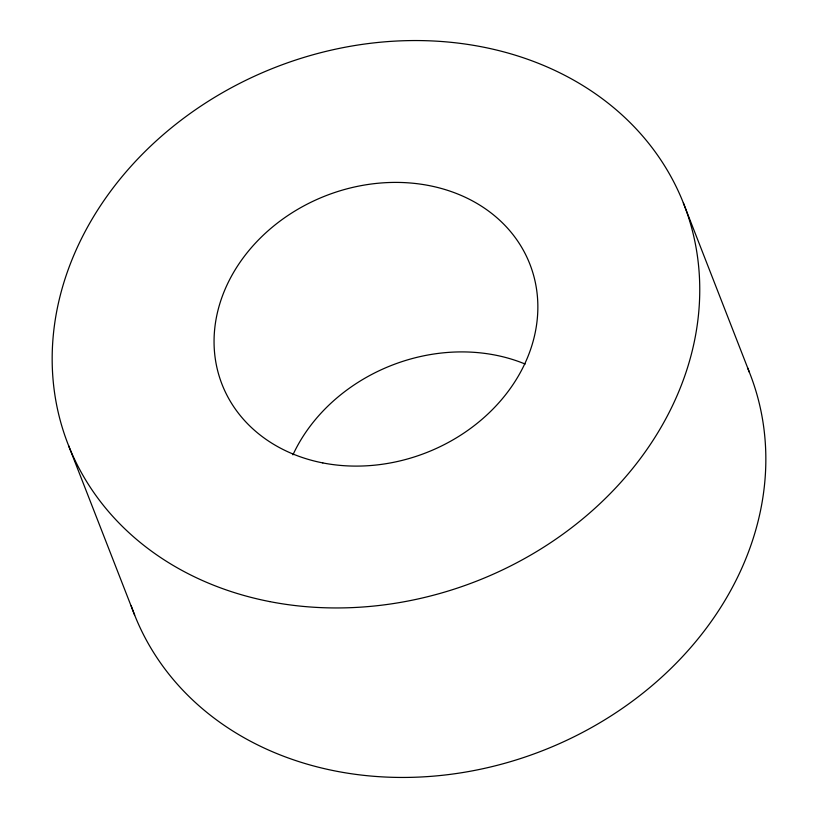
<?xml version="1.0" encoding="UTF-8"?>
<svg xmlns="http://www.w3.org/2000/svg" width="818" height="818" viewBox="0 0 818 818"><rect width="100%" height="100%" fill="white"/><g stroke="black" fill="none" stroke-linecap="round" stroke-linejoin="round"><path stroke-width="1.23" d="M683.327 202.864L749.411 372.354M68.589 445.646L134.673 615.136M747.529 367.752A330.472 275.901 -21.3 0 1 541.097 751.251A330.472 275.901 -21.3 0 1 131.197 605.811M292.926 454.849A165.236 137.945 -21.3 0 1 525.156 364.051M269.633 601.578A330.472 275.901 -21.3 0 0 693.991 237.373A330.472 275.901 -21.3 0 0 164.254 133.804A330.472 275.901 -21.3 0 0 269.633 601.578M322.793 462.916A165.236 137.945 -21.3 0 0 534.972 280.809A165.236 137.945 -21.3 0 0 270.104 229.03A165.236 137.945 -21.3 0 0 322.793 462.916"/></g></svg>
